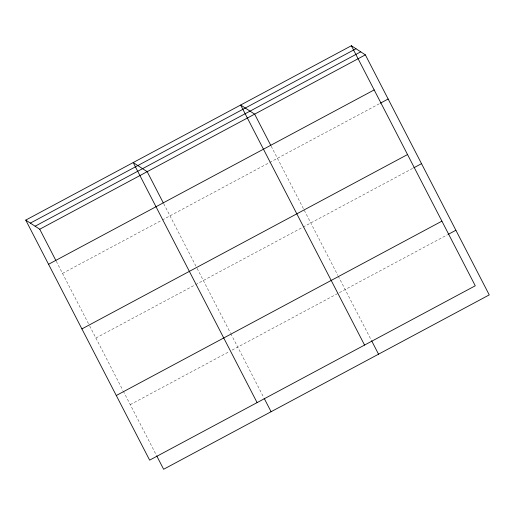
<?xml version="1.0" encoding="UTF-8"?>
<svg xmlns="http://www.w3.org/2000/svg" width="515" height="515" viewBox="0 0 515 515"><rect width="100%" height="100%" fill="white"/><g stroke="black" fill="none" stroke-linecap="round" stroke-linejoin="round"><path stroke-width="0.39" stroke-dasharray="2.58 1.93" d="M62.527 273.388L161.504 220.388M162.206 220.014L268.959 162.849M269.66 162.47L379.69 103.554M95.893 338.027L194.863 285.027M195.571 284.653L302.318 227.488M303.026 227.109L413.049 168.193M130.263 404.623L229.239 351.629M232.065 350.11L447.426 234.789M271.186 146.196L337.859 275.377M338.226 276.085L371.206 339.977M163.731 203.734L196.749 267.703M197.116 268.412L230.405 332.915M230.772 333.623L263.751 397.516M56.277 261.279L89.295 325.242M89.662 325.95L122.95 390.454M123.317 391.162L156.296 455.054"/><path stroke-width="0.77" d="M351.372 45.738L475.268 285.786L149.646 460.146L25.75 220.098L351.372 45.738L365.354 54.854L489.25 294.902L163.628 469.262L156.663 455.769M30.366 223.111L355.987 48.745M35.117 226.207L360.738 51.841M25.75 220.098L39.732 229.214L365.354 54.854M48.552 264.272L374.173 89.913M380.392 103.18L388.149 99.022M81.911 328.911L407.532 154.552M413.757 167.819L421.515 163.661M116.287 395.507L441.909 221.147M448.134 234.415L455.884 230.263M270.819 145.481L254.642 114.137L240.66 105.021L364.556 345.069M371.573 340.685L378.538 354.185M163.364 203.026L147.187 171.675L133.205 162.56L257.101 402.608M264.118 398.224L271.083 411.723M39.732 229.214L55.91 260.564"/></g></svg>
